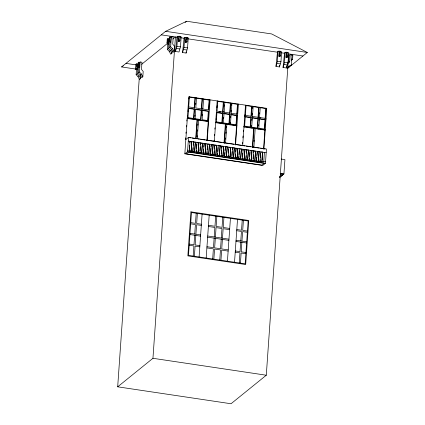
<?xml version="1.0" encoding="UTF-8"?>
<svg xmlns="http://www.w3.org/2000/svg" width="425" height="425" viewBox="0 0 425 425"><rect width="100%" height="100%" fill="white"/><g stroke="black" fill="none" stroke-linecap="round" stroke-linejoin="round"><path stroke-width="0.64" d="M189.306 151.9L190.049 141.323L189.773 142.768M135.687 69.19L136.037 64.159L136.345 63.909L137.53 64.085L137.179 69.116L135.687 69.19L135.995 68.94L136.345 63.909M140.877 75.012L140.627 78.588L139.528 79.48L137.987 76.574L136.133 74.71L136.526 69.047M137.041 66.853L137.222 64.334L137.934 63.755L137.232 73.817L136.133 74.71M137.95 66.417L138.231 62.385L139.724 62.31L139.373 67.341L139.06 67.591L137.95 66.417L138.263 66.167L138.545 62.135M139.416 62.56L140.133 61.981L141.977 62.257L141.477 69.397L143.198 71.453L142.821 76.813L141.722 77.706L140.181 74.795L138.327 72.935L138.768 66.645M139.193 65.705L139.326 63.819M138.327 72.935L139.427 72.043L140.133 61.981M302.929 56.015L288.761 53.901L266.289 375.227L231.025 403.75L117.688 386.819L139.23 78.721M166.982 42.936L167.264 38.903L168.752 38.829L168.401 43.86L168.093 44.11L166.982 42.936L167.291 42.686L167.572 38.654M172.061 50.357L171.854 53.332L170.749 54.225L169.214 51.319L167.354 49.454L167.753 43.791M168.093 44.11L168.268 41.597M167.354 49.454L168.459 48.562L169.161 38.5L168.443 39.079M169.187 41.151L169.469 37.124L170.956 37.049L170.606 42.08L170.298 42.33L169.187 41.151L169.495 40.901L169.777 36.869M170.648 37.299L171.365 36.72L173.209 36.991L172.709 44.136L174.431 46.192L174.059 51.553L172.954 52.44L171.418 49.534L169.559 47.669L170 41.384M169.559 47.669L170.664 46.777L171.365 36.72M117.688 386.819L152.952 358.296L175.424 36.97L172.869 39.036M180.227 36.306L179.86 36.598L181.172 36.794L180.466 46.856L179.026 52.004L175.482 51.478L177.055 36.731L177.629 36.268L180.227 36.306L179.945 40.333L179.509 41.629L178.516 41.48L178.867 36.449M175.482 51.478L176.928 46.33L177.629 36.268M178.516 41.48L179.233 36.157M179.552 41.002L179.642 39.743M187.313 37.363L186.947 37.66L188.254 37.852L187.553 47.913L186.107 53.061L182.564 52.535L184.137 37.788L184.71 37.326L187.313 37.363L187.032 41.39L186.591 42.691L185.597 42.542L185.948 37.512M182.564 52.535L184.009 47.388L184.71 37.326M185.597 42.542L186.32 37.214M186.766 40.173L186.899 38.287M186.107 53.061L186.192 51.871M185.518 139.188L185.608 137.891M185.927 133.344L186.017 132.048M186.378 126.852L186.469 125.556M186.788 121.013L186.878 119.712M185.837 139.538L188.535 137.36L266.454 148.994L265.455 163.28L262.762 165.458L184.838 153.818L188.833 96.698L266.751 108.332L263.893 149.228M187.643 117.273L187.733 116.004M188.047 111.562L188.179 109.655M188.482 105.299L188.572 104.035M188.923 98.977L189.013 97.713M187.6 117.906L187.967 117.613L188.631 108.088L194.544 108.975L193.874 118.495L193.508 118.793L194.177 109.267L194.544 108.975M188.349 107.196L188.716 106.898L189.423 96.783M184.838 153.818L187.537 151.64L188.535 137.36M189.322 149.244L189.593 145.355M264.424 152.432L263.755 162.021L189.375 150.912L191.149 151.173L191.818 141.589L191.149 151.173M194.963 97.963L194.257 108.078L194.623 107.78L195.33 97.665L194.963 97.963L189.056 97.081M194.857 116.439L194.942 115.17M195.702 104.465L195.792 103.201M192.738 151.587L193.003 147.751M193.184 145.196L193.587 141.849L192.918 151.438M195.059 118.671L195.723 109.151L201.625 110.032L200.961 119.552L187.967 117.613M194.507 151.852L195.362 142.115L194.692 151.704L193.327 151.677M195.691 138.741L197.009 119.914L197.375 119.616L196.058 138.444M197.009 136.967L197.099 135.671M197.418 131.128L197.508 129.827M197.827 125.285L197.917 123.988M198.05 152.378L198.9 142.646L198.231 152.23L196.276 152.118L196.414 150.2M196.547 148.282L196.812 144.447M197.242 138.619L198.555 119.792L198.188 120.089L208.218 121.587L208.585 121.29L187.335 118.118M200.579 119.855L201.248 110.335L201.625 110.032M202.05 99.02L201.344 109.14L201.71 108.843L202.417 98.722L202.05 99.02L196.148 98.138L196.515 97.846L195.808 107.961L201.71 108.843M202.072 115.589L202.162 114.32M202.597 108.056L202.512 109.326L202.89 109.018L203.596 98.903L203.219 99.206L209.116 100.088L209.493 99.779L208.787 109.9L202.89 109.018M199.952 150.726L200.223 146.891M200.398 144.335L200.674 142.912L200.005 152.495M202.805 110.208L202.141 119.728L208.038 120.61L208.702 111.09L202.805 110.208L202.428 110.516L208.324 111.392L208.702 111.09M193.194 256.084L193.906 245.963L189.183 245.262M194.655 235.253L193.986 244.773L189.263 244.072M194.735 234.063L195.404 224.543L190.682 223.837M196.191 213.238L195.484 223.353L190.761 222.647M194.379 256.259L195.086 246.144L199.808 246.845M195.835 235.429L195.165 244.954L199.888 245.655M195.914 234.239L196.584 224.719L201.307 225.425M197.375 213.414L196.663 223.529L201.386 224.235M201.588 152.91L202.443 143.172L201.774 152.761M203.628 149.34L203.363 153.175L204.212 143.438L203.809 146.784M205.801 143.852L205.132 153.436L205.987 143.703L204.032 143.586M208.324 111.392L207.66 120.912L208.038 120.61M208.452 109.57L209.116 100.088M206.901 140.415L208.218 121.587M199.102 256.96L202.098 214.12M207.225 140.765L210.083 99.87M207.049 151.789L206.917 153.707L207.586 144.117L209.541 144.234L208.872 153.818L207.506 153.792M207.182 149.871L207.453 146.035M208.686 153.967L209.355 144.383M210.593 152.315L210.858 148.479M210.991 146.567L211.31 144.5L210.641 154.084M212.229 154.498L213.079 144.766L212.41 154.349L210.455 154.232M213.988 141.472L214.078 140.176M214.397 135.628L214.487 134.332M214.848 129.136L214.938 127.84M206.183 258.023L209.18 215.178M214.354 141.174L217.17 100.927M216.113 119.6L216.203 118.331M216.962 107.626L217.095 105.729M215.178 154.939L213.998 154.764L214.264 150.928M214.402 149.01L214.667 145.175L216.623 145.292L215.953 154.881M215.937 122.14L216.304 121.842L216.968 112.322L222.87 113.204L222.206 122.724L221.839 123.022L222.503 113.502L222.87 113.204M214.853 145.026L213.998 154.764M215.767 155.029L216.442 145.44M219.311 155.555L220.166 145.823L219.311 155.555L217.542 155.295L217.674 153.372M217.807 151.459L218.078 147.624M223.306 102.186L222.599 112.301L222.955 112.014L223.662 101.899L223.306 102.186L217.403 101.304L217.759 101.017L217.053 111.132L222.955 112.014M212.675 258.99L213.382 248.875L206.89 247.903M214.131 238.165L213.467 247.685L206.975 246.712M214.216 236.975L214.88 227.455L208.388 226.482M215.672 216.15L214.965 226.265L208.473 225.292M223.327 118.756L223.417 117.486M223.858 111.223L223.768 112.487L224.134 112.189L224.841 102.074L224.474 102.372L230.377 103.254L230.743 102.956L230.037 113.071L229.67 113.369L230.377 103.254M224.209 106.165L224.299 104.901M213.855 259.165L214.567 249.05L220.469 249.932L219.762 260.047M215.316 238.34L214.646 247.86L220.548 248.742L221.218 239.222M215.395 237.15L216.065 227.63L221.967 228.512L221.298 238.032M216.851 216.325L216.144 226.44L222.047 227.322L222.758 217.207M221.218 153.903L221.483 150.067M221.616 148.15L221.935 146.083L221.266 155.672M224.049 113.379L223.385 122.899L229.288 123.781L229.957 114.261L224.049 113.379L223.683 113.677L229.585 114.559L229.957 114.261M222.854 156.087L223.704 146.349L223.035 155.938L221.669 155.911M224.023 142.97L225.34 124.148L225.707 123.85L224.342 143.321M225.473 139.251L225.563 137.955M225.882 133.413L225.972 132.111M226.291 127.569L226.382 126.267M226.392 156.613L227.248 146.88L226.392 156.618L224.623 156.352L224.894 152.517M225.027 150.599L225.478 146.614L224.623 156.352M225.569 142.848L226.886 124.026M228.921 124.079L229.585 114.559M230.148 123.622L230.233 122.352M230.547 117.911L230.679 116.004M230.982 111.647L231.072 110.383M231.423 105.326L231.513 104.061M220.942 260.227L221.648 250.107L228.14 251.079M222.397 239.397L221.733 248.917L228.225 249.889M222.482 238.207L223.146 228.687L229.638 229.659M223.938 217.382L223.231 227.497L229.723 228.469M229.346 157.053L228.167 156.878L228.257 155.603M228.432 153.042L228.703 149.207M230.1 124.254L230.467 123.957L231.136 114.437L237.038 115.318L236.374 124.838L236.002 125.136L236.672 115.616L237.038 115.318M230.849 113.544L231.216 113.247L231.928 103.132M229.936 157.144L230.791 147.406L230.122 156.995M231.843 155.492L232.108 151.656M232.241 149.738L232.56 147.672L231.891 157.261M233.468 157.67L234.318 147.937L233.649 157.521L231.705 157.409M236.752 114.426L237.463 104.311L237.83 104.013L237.123 114.128L231.216 113.247M235.238 144.649L236.555 125.821L236.922 125.524L215.672 122.352L215.305 122.65L225.34 124.148M227.433 261.194L230.43 218.349M235.562 144.999L238.42 104.104M235.503 154.1L235.238 157.935L236.093 148.197L235.684 151.544M237.007 158.201L237.862 148.463L237.192 158.052L235.827 158.026M240.55 158.732L241.405 148.994L240.736 158.583L238.781 158.467L238.914 156.549M239.047 154.631L239.317 150.795M242.457 143.756L242.548 142.46M242.866 137.913L243.004 135.968M243.318 131.421L243.408 130.124M234.52 262.252L237.511 219.412M242.691 145.408L245.501 105.161M244.582 121.927L244.667 120.657M245.028 115.653L245.119 114.389M245.427 109.963L245.56 108.067M242.457 157.075L242.723 153.239M242.903 150.684L243.174 149.26L242.505 158.844M245.384 115.366L246.091 105.246L245.735 105.538L251.643 106.42L251.998 106.128L251.287 116.248L244.795 115.276M244.093 159.258L244.943 149.52L244.274 159.109M247.632 159.789L248.487 150.052L247.632 159.789L245.863 159.524L246.133 155.688M246.309 153.133L246.718 149.786L245.863 159.524M239.238 262.958L239.95 252.843L235.227 252.137M240.699 242.133L240.029 251.653L235.307 250.947M240.778 240.943L241.448 231.423L236.725 230.717M242.234 220.113L241.528 230.233L236.805 229.527M240.423 263.133L241.129 253.018L245.852 253.725M241.878 242.308L241.209 251.828L245.932 252.535M241.958 241.118L242.627 231.598L247.35 232.305M243.419 220.293L242.707 230.408L247.43 231.115M251.207 117.438L250.84 117.736L250.171 127.256L250.538 126.958L251.207 117.438L244.71 116.466M250.931 116.535L251.643 106.42M251.387 126.793L251.478 125.524M251.828 120.445L251.919 119.175M252.222 114.819L252.312 113.555M252.668 108.497L252.753 107.233M249.539 158.137L249.406 160.05L250.075 150.466L252.03 150.583L251.361 160.167L249.996 160.14M249.672 156.219L249.942 152.384M251.712 127.133L252.376 117.613L258.288 118.495L257.624 128.015L251.712 127.133L251.345 127.431M252.094 116.716L252.461 116.423L253.167 106.303M251.175 160.315L251.844 150.732M252.349 147.204L253.667 128.377L254.033 128.079L252.673 147.555M253.518 147.39L253.613 146.088M253.927 141.546L254.017 140.25M253.082 158.663L253.348 154.827M253.528 152.272L253.799 150.843L253.13 160.432M253.9 147.082L255.218 128.254L254.835 128.562L264.876 130.061L265.253 129.758L244.003 126.581L243.637 126.878L253.667 128.377M254.718 160.847L255.574 151.109L254.899 160.698L252.944 160.581M257.258 128.313L257.922 118.793L258.288 118.495M258.713 107.488L258.007 117.603L258.373 117.305L259.08 107.19L258.713 107.488L252.801 106.601M258.623 125.938L258.713 124.668M259.027 120.227L259.468 118.671L265.965 119.643M259.462 113.974L259.553 112.71M257.667 161.288L256.488 161.112L256.758 157.277M256.891 155.359L257.343 151.374L256.488 161.112M258.448 128.477L258.804 128.191L259.468 118.671M258.257 161.373L259.112 151.64L258.442 161.224M260.164 159.72L260.031 161.638L260.7 152.049L262.655 152.166L261.986 161.755M260.297 157.803L260.61 153.329M261.8 161.904L262.469 152.315M265.019 119.839L264.35 129.359L264.706 129.072L265.375 119.552L265.019 119.839L259.112 118.957M265.099 118.649L265.806 108.534L266.162 108.248L265.455 118.363M262.326 159.232L262.416 157.925M262.735 153.34L262.825 152.033M263.558 148.888L264.876 130.061M280.702 51.244L280.335 51.542L281.642 51.738L280.941 61.8L279.496 66.948L275.958 66.417L277.53 51.675L278.104 51.207L280.702 51.244L280.42 55.277L279.985 56.573L278.991 56.424L279.342 51.393M275.958 66.417L277.397 61.269L278.104 51.207M278.991 56.424L279.708 51.096M279.985 56.573L280.07 55.314M279.496 66.948L279.623 65.163M287.783 52.302L287.417 52.599L288.729 52.796L288.022 62.857L286.583 68.005L283.039 67.474L284.612 52.732L285.186 52.264L287.783 52.302L287.502 56.334L287.066 57.63L286.073 57.481L286.423 52.45M283.039 67.474L284.484 62.326L285.186 52.264M286.073 57.481L286.79 52.153M287.066 57.63L287.199 55.744M286.583 68.005L286.748 65.625M287.741 63.245L289.712 61.742L290.211 54.602L292.055 54.873L291.353 64.935L288.187 67.108L287.422 68.064M291.412 58.958L291.327 60.217L292.575 59.394L292.857 55.362L291.678 55.186L292.055 54.873M279.772 177.262L283.932 173.899L284.931 159.619L281.143 159.056M287.364 68.606L289.276 66.215L291.353 64.935M290.211 54.602L289.122 55.494L288.623 62.634L289.712 61.742M292.554 55.611L292.857 55.362M292.575 59.394L291.438 60.191M288.187 67.108L289.276 66.215M288.086 67.618L289.175 66.72L288.139 67.362M136.622 69.19L121.582 66.943L165.638 31.307L186.655 21.25L271.66 33.947L307.312 52.472L287.47 68.521M185.13 22.483L186.655 21.25M141.69 64.255L167.758 43.175M137.987 76.574L139.087 75.682L137.232 73.817M140.181 74.795L141.286 73.907L139.427 72.043M169.214 51.319L170.313 50.426L168.459 48.562M171.418 49.534L172.518 48.641L170.664 46.777M195.723 109.151L195.346 109.453L201.248 110.335M187.558 118.501L187.924 118.208M193.465 119.388L193.837 119.09M194.65 119.563L195.017 119.266M200.552 120.445L200.919 120.147M201.732 120.62L202.098 120.323M216.968 112.322L216.601 112.62L222.503 113.502M207.628 121.502L207.995 121.205M215.895 122.735L216.261 122.437M221.797 123.617L222.163 123.319M222.976 123.792L223.343 123.494M228.878 124.674L229.245 124.376M196.276 152.118L196.945 142.529L198.719 142.795M230.058 124.849L230.43 124.557M244.226 126.969L244.593 126.671M250.128 127.851L250.5 127.553M217.542 155.295L218.211 145.706L219.98 145.972M251.303 128.026L251.669 127.728M257.205 128.918L257.582 128.61M258.384 129.094L258.761 128.786M228.167 156.878L228.836 147.294L230.605 147.555M264.286 129.976L264.663 129.668M238.781 158.467L239.45 148.877L241.219 149.143M279.9 176.704L282.965 174.223L280.426 173.841M283.379 174.346L279.677 177.108L283.379 174.346L280.282 173.883M121.582 66.943L123.261 65.886M165.638 31.307L307.312 52.472M161.256 34.855L177.39 37.267M180.662 37.756L183.94 38.245M187.871 38.829L277.626 52.238M280.898 52.727L284.83 53.311M178.952 40.184L179.945 40.333M186.038 41.246L187.032 41.39M279.427 55.128L280.42 55.277M286.508 56.185L287.502 56.334M176.928 46.33L180.466 46.856M184.009 47.388L187.553 47.913M277.397 61.269L280.941 61.8M284.484 62.326L288.022 62.857M276.675 63.336L280.218 63.862M283.762 64.393L287.305 64.924M176.205 48.392L179.743 48.923M183.287 49.454L186.83 49.98M136.037 64.159L137.222 64.334M125.991 63.378L136.292 64.919M135.995 68.94L137.179 69.116M231.556 103.429L237.463 104.311M265.806 108.534L259.903 107.652L260.259 107.366L259.553 117.481L266.045 118.453M188.716 106.898L194.623 107.78M224.134 112.189L230.037 113.071M252.461 116.423L258.373 117.305M219.321 111.812L220.628 112.009M259.197 117.767L260.509 117.964M188.264 108.386L194.177 109.267M230.77 114.734L236.672 115.616M250.84 117.736L244.933 116.854L245.305 116.556L244.635 126.076L250.538 126.958M252.009 117.906L257.922 118.793M216.304 121.842L222.206 122.724M230.467 123.957L236.374 124.838M258.804 128.191L264.706 129.072M189.571 118.203L190.883 118.4M186.968 118.416L197.009 119.914M226.52 124.323L236.555 125.821M189.534 137.684L190.836 137.875M192.137 138.072L196.695 138.752M198.002 138.948L199.304 139.14M200.605 139.336L205.163 140.016M206.47 140.213L213.632 141.281M214.938 141.477L222.1 142.545M223.401 142.742L233.824 144.298M235.126 144.495L242.292 145.562M243.594 145.759L244.901 145.95M246.202 146.147L250.761 146.827M252.062 147.023L253.369 147.215M254.671 147.411L259.229 148.091M260.53 148.288L265.094 148.968M188.275 141.058L266.199 152.697M189.863 141.472L191.633 141.738M193.407 141.998L195.176 142.263M200.488 143.06L202.263 143.321M211.124 144.649L212.898 144.909M221.754 146.232L223.523 146.498M225.292 146.763L227.067 147.029M232.379 147.82L234.138 148.086M235.907 148.346L237.681 148.612M242.994 149.409L244.763 149.669M246.532 149.935L248.306 150.2M253.619 150.992L255.388 151.258M257.157 151.523L258.931 151.789M187.643 150.126L189.412 150.392M263.792 161.5L265.561 161.766M199.819 152.644L200.998 152.819M242.319 158.992L243.504 159.168M187.537 151.64L265.455 163.28M280.213 173.347L283.932 173.899M190.012 233.357L200.637 234.945M207.724 236.002L228.974 239.179M236.056 240.237L246.681 241.825M189.933 234.547L200.558 236.135M207.639 237.192L228.889 240.369M235.976 241.427L246.601 243.015M152.952 358.296L266.289 375.227M169.495 40.901L170.606 42.08M167.291 42.686L168.401 43.86M138.263 66.167L139.373 67.341M172.518 48.641L174.059 51.553M170.313 50.426L171.854 53.332M141.286 73.907L142.821 76.813M139.087 75.682L140.627 78.588M190.921 211.847L187.845 255.882L245.692 264.525L248.768 220.49L190.921 211.847M191.468 212.532L188.472 255.377L245.145 263.84L248.142 220.995L191.468 212.532M188.525 152.076L186.352 153.834L261.912 165.118L264.084 163.359L188.525 152.076"/></g></svg>
